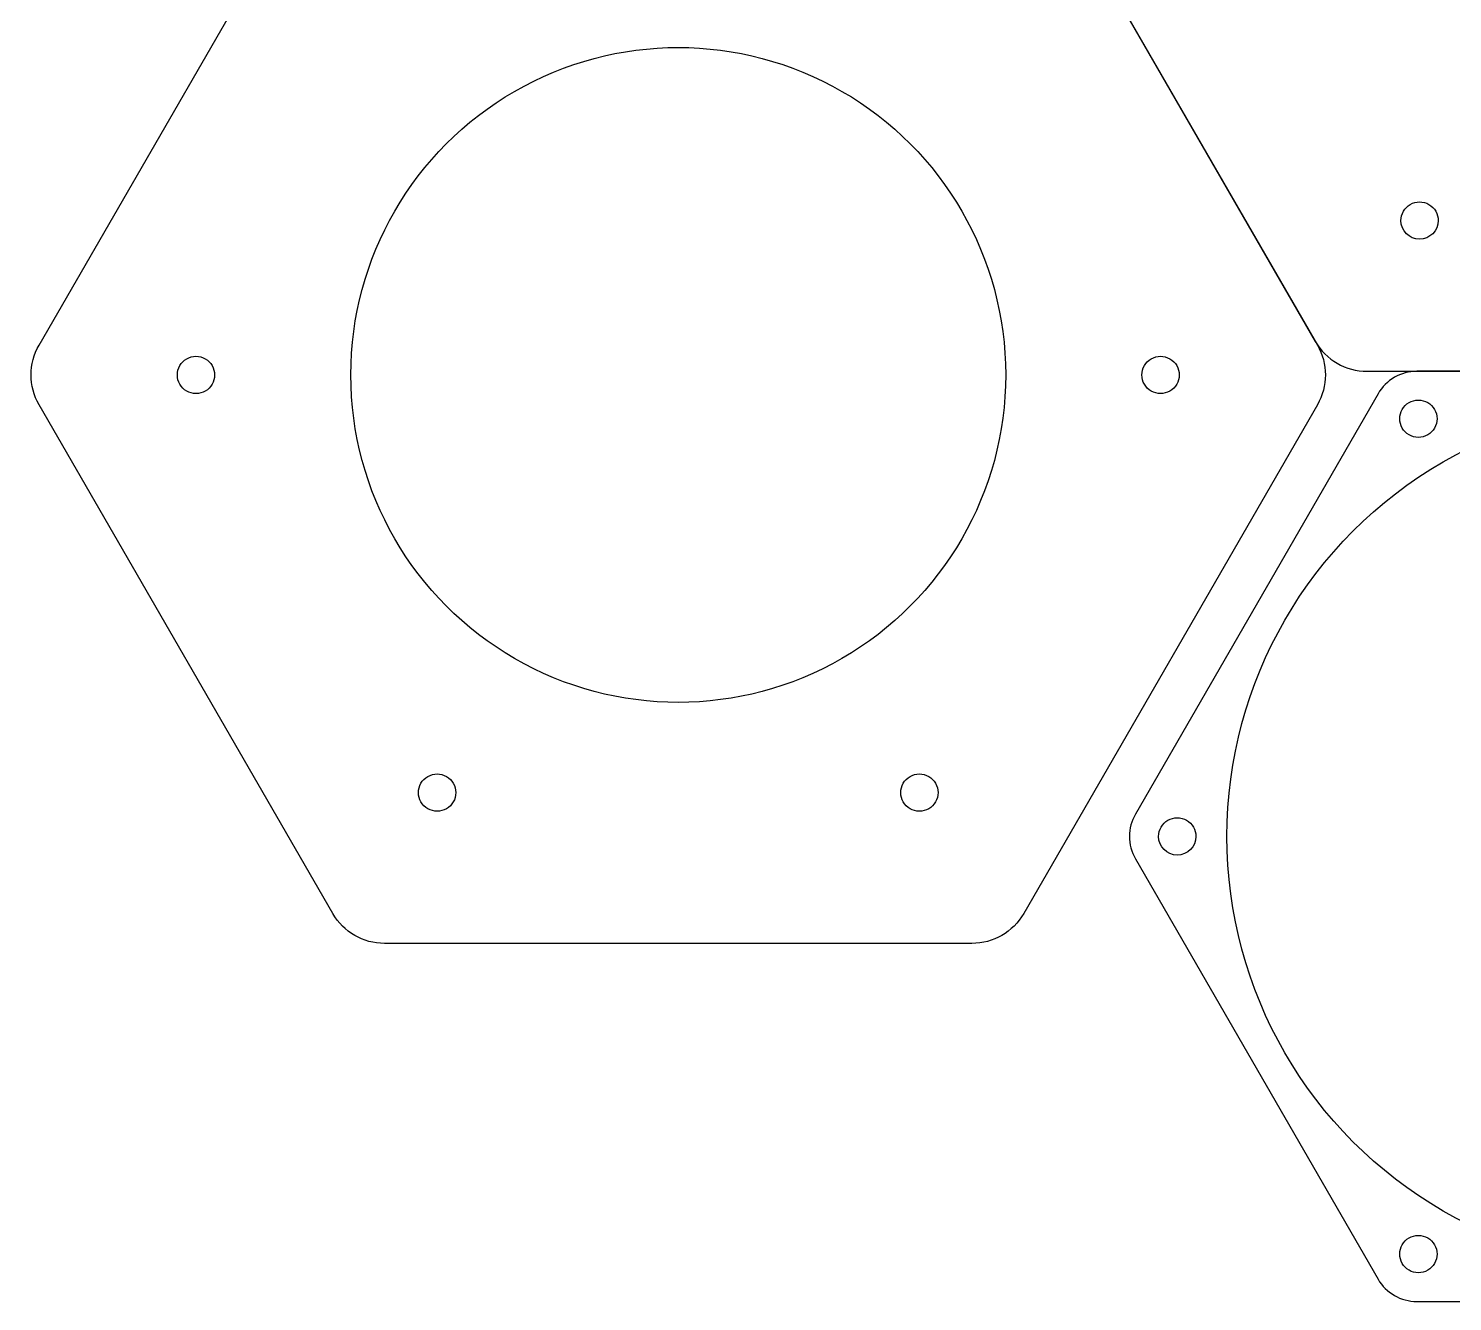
# Model space of a CAD drawing. Extents: x 5 to 486, y 5 to 284.
# Drawn here: x 5.2 to 100.6, y 5.1 to 90.4 of the extents above; entities that cross this region are included whole.
import ezdxf

# ---------------------------------------------------------------- set-up
doc = ezdxf.new("R2010")
doc.units = 0
doc.layers.add('Layer_1', color=7, linetype='CONTINUOUS')

msp = doc.modelspace()

# ---------------------------------------------------------------- linework, layer by layer
at = {"layer": 'Layer_1', "color": 7}
for p, q in [((71.726968, 103.508995), (91.417568, 69.403878)), ((71.867338, 103.265436), (91.557938, 69.160316)), ((97.157268, 77.510396), (97.157268, 77.510396)), ((15.132641, 67.160306), (15.132641, 67.160306)), ((26.76202, 67.160306), (26.76202, 67.160306)), ((79.792642, 67.160306), (79.792642, 67.160306)), ((94.881668, 67.403878), (134.262868, 67.403878)), ((130.760168, 67.403834), (98.224268, 67.403834)), ((25.557938, 31.055196), (5.867338, 65.160316)), ((91.557938, 65.160316), (71.867338, 31.055196)), ((97.077228, 64.22552), (97.077228, 64.22552)), ((31.297649, 39.161716), (31.297649, 39.161716)), ((63.627634, 39.161716), (63.627634, 39.161716)), ((80.912218, 36.22692), (80.912218, 36.22692)), ((85.492208, 36.22692), (85.492208, 36.22692)), ((68.403238, 29.055196), (29.022038, 29.055196)), ((97.077228, 8.228318), (97.077228, 8.228318)), ((98.224268, 5.050005), (130.760168, 5.050005))]:
    msp.add_line(p, q, dxfattribs=at)
for points in [[(5.867338, 69.160316), (5.867338, 69.160316), (25.557938, 103.265436), (25.557938, 103.265436)], [(37.737322, 86.170087), (44.528863, 90.091185), (52.896386, 90.091185), (59.687927, 86.170087)], [(26.76202, 67.160306), (26.76202, 75.002502), (30.945781, 82.248989), (37.737322, 86.170087)], [(59.687927, 86.170087), (66.479468, 82.248989), (70.66323, 75.002502), (70.66323, 67.160306)], [(97.157268, 77.510396), (97.157268, 77.956978), (97.395516, 78.369637), (97.782268, 78.592928)], [(97.782268, 78.592928), (98.169019, 78.816219), (98.645516, 78.816219), (99.032268, 78.592928)], [(99.032268, 78.592928), (99.419019, 78.369637), (99.657268, 77.956978), (99.657268, 77.510396)], [(98.407268, 76.260396), (97.716912, 76.260396), (97.157268, 76.82004), (97.157268, 77.510396)], [(99.657268, 77.510396), (99.657268, 76.82004), (99.097624, 76.260396), (98.407268, 76.260396)], [(5.867338, 65.160316), (5.152807, 66.39792), (5.152807, 67.922711), (5.867338, 69.160316)], [(91.417568, 69.403878), (92.132099, 68.166274), (93.452606, 67.403878), (94.881668, 67.403878)], [(91.557938, 69.160316), (92.272469, 67.922711), (92.272469, 66.39792), (91.557938, 65.160316)], [(15.132641, 67.160306), (15.132641, 67.606888), (15.370889, 68.019547), (15.757641, 68.242838)], [(15.757641, 68.242838), (16.144392, 68.466129), (16.620889, 68.466129), (17.007641, 68.242838)], [(17.007641, 68.242838), (17.394392, 68.019547), (17.632641, 67.606888), (17.632641, 67.160306)], [(79.792642, 67.160306), (79.792642, 67.606888), (80.03089, 68.019547), (80.417642, 68.242838)], [(80.417642, 68.242838), (80.804393, 68.466129), (81.28089, 68.466129), (81.667642, 68.242838)], [(81.667642, 68.242838), (82.054393, 68.019547), (82.292642, 67.606888), (82.292642, 67.160306)], [(15.757641, 66.077774), (15.370889, 66.301065), (15.132641, 66.713724), (15.132641, 67.160306)], [(17.632641, 67.160306), (17.632641, 66.713724), (17.394392, 66.301065), (17.007641, 66.077774)], [(37.737322, 48.150524), (30.945781, 52.071622), (26.76202, 59.31811), (26.76202, 67.160306)], [(70.66323, 67.160306), (70.66323, 59.31811), (66.479468, 52.071622), (59.687927, 48.150524)], [(80.417642, 66.077774), (80.03089, 66.301065), (79.792642, 66.713724), (79.792642, 67.160306)], [(82.292642, 67.160306), (82.292642, 66.713724), (82.054393, 66.301065), (81.667642, 66.077774)], [(98.224268, 67.403834), (97.15247, 67.403835), (96.162087, 66.832038), (95.626188, 65.903834)], [(17.007641, 66.077774), (16.620889, 65.854483), (16.144392, 65.854483), (15.757641, 66.077774)], [(95.626188, 65.903834), (95.626188, 65.903834), (79.358238, 37.72692), (79.358238, 37.72692)], [(81.667642, 66.077774), (81.28089, 65.854483), (80.804393, 65.854483), (80.417642, 66.077774)], [(99.992208, 61.341656), (108.964839, 66.522007), (120.019577, 66.522007), (128.992208, 61.341656)], [(97.077228, 64.22552), (97.077228, 64.672102), (97.315476, 65.084761), (97.702228, 65.308052)], [(97.702228, 65.308052), (98.088979, 65.531343), (98.565476, 65.531343), (98.952228, 65.308052)], [(98.952228, 65.308052), (99.338979, 65.084761), (99.577228, 64.672102), (99.577228, 64.22552)], [(97.702228, 63.142988), (97.315476, 63.366279), (97.077228, 63.778938), (97.077228, 64.22552)], [(99.577228, 64.22552), (99.577228, 63.778938), (99.338979, 63.366279), (98.952228, 63.142988)], [(98.952228, 63.142988), (98.565476, 62.919697), (98.088979, 62.919697), (97.702228, 63.142988)], [(85.492208, 36.22692), (85.492208, 46.587622), (91.019577, 56.161305), (99.992208, 61.341656)], [(59.687927, 48.150524), (52.896386, 44.229426), (44.528863, 44.229426), (37.737322, 48.150524)], [(31.297649, 39.161716), (31.297649, 39.608298), (31.535897, 40.020957), (31.922649, 40.244248)], [(31.922649, 40.244248), (32.3094, 40.467539), (32.785897, 40.467539), (33.172649, 40.244248)], [(33.172649, 40.244248), (33.5594, 40.020957), (33.797649, 39.608298), (33.797649, 39.161716)], [(63.627634, 39.161716), (63.627634, 39.608298), (63.865882, 40.020957), (64.252634, 40.244248)], [(64.252634, 40.244248), (64.639385, 40.467539), (65.115882, 40.467539), (65.502634, 40.244248)], [(65.502634, 40.244248), (65.889385, 40.020957), (66.127634, 39.608298), (66.127634, 39.161716)], [(31.922649, 38.079184), (31.535897, 38.302475), (31.297649, 38.715134), (31.297649, 39.161716)], [(33.797649, 39.161716), (33.797649, 38.715134), (33.5594, 38.302475), (33.172649, 38.079184)], [(64.252634, 38.079184), (63.865882, 38.302475), (63.627634, 38.715134), (63.627634, 39.161716)], [(66.127634, 39.161716), (66.127634, 38.715134), (65.889385, 38.302475), (65.502634, 38.079184)], [(33.172649, 38.079184), (32.785897, 37.855893), (32.3094, 37.855893), (31.922649, 38.079184)], [(65.502634, 38.079184), (65.115882, 37.855893), (64.639385, 37.855893), (64.252634, 38.079184)], [(79.358238, 37.72692), (78.822339, 36.798716), (78.822339, 35.655123), (79.358238, 34.72692)], [(80.912218, 36.22692), (80.912218, 36.673502), (81.150466, 37.08616), (81.537218, 37.309451)], [(81.537218, 37.309451), (81.923969, 37.532742), (82.400466, 37.532742), (82.787218, 37.309451)], [(82.787218, 37.309451), (83.173969, 37.08616), (83.412218, 36.673502), (83.412218, 36.22692)], [(82.162218, 34.97692), (81.471862, 34.97692), (80.912218, 35.536564), (80.912218, 36.22692)], [(83.412218, 36.22692), (83.412218, 35.536564), (82.852574, 34.97692), (82.162218, 34.97692)], [(99.992208, 11.112183), (91.019577, 16.292534), (85.492208, 25.866218), (85.492208, 36.22692)], [(79.358238, 34.72692), (79.358238, 34.72692), (95.626188, 6.550005), (95.626188, 6.550005)], [(29.022038, 29.055196), (27.592976, 29.055196), (26.272469, 29.817592), (25.557938, 31.055196)], [(71.867338, 31.055196), (71.152807, 29.817592), (69.8323, 29.055196), (68.403238, 29.055196)], [(128.992208, 11.112183), (120.019577, 5.931832), (108.964839, 5.931832), (99.992208, 11.112183)], [(97.077228, 8.228318), (97.077228, 8.6749), (97.315476, 9.087559), (97.702228, 9.31085)], [(97.702228, 9.31085), (98.088979, 9.534141), (98.565476, 9.534141), (98.952228, 9.31085)], [(98.952228, 9.31085), (99.338979, 9.087559), (99.577228, 8.6749), (99.577228, 8.228318)], [(97.702228, 7.145786), (97.315476, 7.369077), (97.077228, 7.781736), (97.077228, 8.228318)], [(99.577228, 8.228318), (99.577228, 7.781736), (99.338979, 7.369077), (98.952228, 7.145786)], [(98.952228, 7.145786), (98.565476, 6.922495), (98.088979, 6.922495), (97.702228, 7.145786)], [(95.626188, 6.550005), (96.162087, 5.6218), (97.15247, 5.050003), (98.224268, 5.050005)]]:
    msp.add_open_spline(points, degree=3, dxfattribs=at)

doc.saveas('drawing.dxf')
